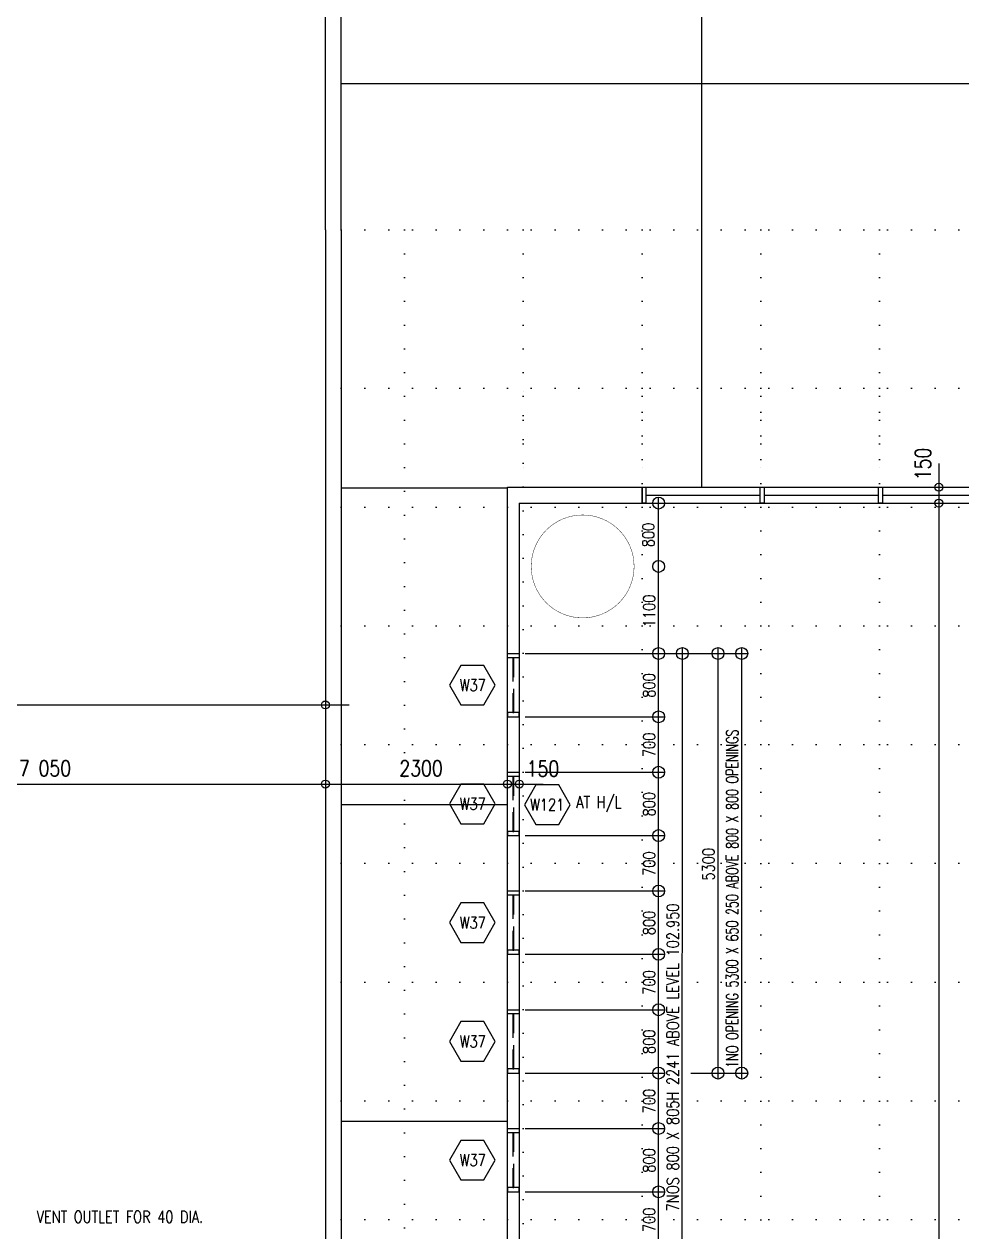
# Model space of a CAD drawing. Header units: millimetres. Extents: x -164841 to 156300, y -101000 to 60475.
# Drawn here: x -73056 to -61210, y -30906 to -15650 of the extents above; entities that cross this region are included whole.
import ezdxf

# ---------------------------------------------------------------- set-up
doc = ezdxf.new("R2010")
doc.units = ezdxf.units.MM
doc.header["$LTSCALE"] = 1200
for name, pattern in [('s1103a$0$DASHDOT', [1, 0.5, -0.25, 0, -0.25]), ('s1103a$0$DOT', [0.25, 0, -0.25]), ('s1103a$0$HIDDEN', [0.375, 0.25, -0.125])]:
    doc.linetypes.add(name, pattern=pattern)
for name, color, linetype in [('s1103a$0$12', 7, 'Continuous'), ('s1103a$0$20', 7, 'Continuous'), ('s1103a$0$23', 7, 'Continuous'), ('s1103a$0$24', 7, 'Continuous'), ('s1103a$0$4', 7, 'Continuous'), ('s1103a$0$6', 7, 'Continuous'), ('s1103a$0$7', 7, 'Continuous'), ('s2103a$0$23', 7, 'Continuous'), ('s2103a$0$7', 7, 'Continuous')]:
    doc.layers.add(name, color=color, linetype=linetype)
doc.styles.add('s1103a$0$STANDARD', font='SIMPLEX')

# ---------------------------------------------------------------- blocks, each defined once
blk = doc.blocks.new('s1103a$0$WINMK')
at = {"layer": 's1103a$0$24', "color": 14, "linetype": 'Continuous'}
blk.add_lwpolyline([(0.1443, 0.25), (-0.1443, 0.25), (-0.2887, 0), (-0.1443, -0.25), (0.1443, -0.25), (0.2887, 0)], close=True, dxfattribs=at)
at = {"layer": 's1103a$0$24', "color": 14, "linetype": 'Continuous', "style": 's1103a$0$STANDARD', "width": 0.8}
blk.add_attdef('TAG1', (-0.1587, -0.075), '', height=0.15, dxfattribs=at)
blk = doc.blocks.new('s1103a$0$WINMK4')
at = {"layer": 's1103a$0$24', "color": 3, "linetype": 'Continuous'}
blk.add_lwpolyline([(0.1443, 0.25), (-0.1443, 0.25), (-0.2887, 0), (-0.1443, -0.25), (0.1443, -0.25), (0.2887, 0)], close=True, dxfattribs=at)
at = {"layer": 's1103a$0$24', "color": 3, "linetype": 'Continuous', "style": 's1103a$0$STANDARD', "width": 0.8}
for tag, p in [('TAG1', (-0.2182, -0.075)), ('TAG2', (-0.0396, -0.22))]:
    blk.add_attdef(tag, p, '', height=0.15, dxfattribs=at)
blk = doc.blocks.new('s1103a')
at = {"layer": 's1103a$0$12', "color": 2, "linetype": 'Continuous'}
for p, q in [((-61500, -21200), (-61500, -44700)), ((-128001, -24250), (-68951, -24250)), ((-128001, -25250), (-66500, -25250))]:
    blk.add_line(p, q, dxfattribs=at)
at = {"layer": 's1103a$0$12', "color": 14, "linetype": 'Continuous'}
for p, q in [((-65040, -33542), (-65040, -21632)), ((-66725, -23600), (-63915, -23600)), ((-64742, -33475), (-64740, -23525)), ((-64290, -28975), (-64290, -23525)), ((-63990, -28975), (-63990, -23525)), ((-66725, -24400), (-64965, -24400)), ((-66725, -25100), (-64965, -25100)), ((-66725, -25900), (-64965, -25900)), ((-66725, -26600), (-64965, -26600)), ((-66725, -27400), (-64965, -27400)), ((-66725, -28100), (-64965, -28100)), ((-66725, -28900), (-64965, -28900)), ((-64632, -28900), (-64215, -28900)), ((-64215, -28900), (-63915, -28900)), ((-66725, -29600), (-64965, -29600)), ((-66725, -30400), (-64965, -30400))]:
    blk.add_line(p, q, dxfattribs=at)
at = {"layer": 's1103a$0$12', "color": 2, "linetype": 'Continuous'}
for centre in [(-61500, -21500), (-61500, -21700), (-69250, -24250), (-69250, -25250), (-66950, -25250), (-66800, -25250)]:
    blk.add_circle(centre, 50, dxfattribs=at)
at = {"layer": 's1103a$0$12', "color": 14, "linetype": 'Continuous'}
for centre in [(-65040, -21700), (-65040, -22500), (-65040, -23600), (-65040, -23600), (-64740, -23600), (-64290, -23600), (-63990, -23600), (-65040, -24400), (-65040, -25100), (-65040, -25900), (-65040, -26600), (-65040, -27400), (-65040, -28100), (-65040, -28900), (-64290, -28900), (-63990, -28900), (-65040, -29600), (-65040, -30400)]:
    blk.add_circle(centre, 75, dxfattribs=at)
at = {"layer": 's1103a$0$20'}
for p, q in [((-66950, -21500), (-54750, -21500)), ((-65200, -21600), (-63757, -21600)), ((-63707, -21600), (-62264, -21600)), ((-62214, -21600), (-60771, -21600)), ((-66800, -21700), (-54750, -21700))]:
    blk.add_line(p, q, dxfattribs=at)
at = {"layer": 's1103a$0$20', "color": 14, "linetype": 'Continuous'}
for p, q in [((-66950, -38600), (-66950, -21500)), ((-65250, -21500), (-65250, -21700)), ((-66800, -21700), (-66800, -38800))]:
    blk.add_line(p, q, dxfattribs=at)
at = {"layer": 's1103a$0$20', "color": 14, "linetype": 'Continuous', "const_width": 5}
for points in [[(-66950, -38600), (-66950, -21500)], [(-66950, -21500), (-30302, -21500)], [(-66800, -21700), (-66800, -38800)]]:
    blk.add_lwpolyline(points, dxfattribs=at)
at = {"layer": 's1103a$0$20'}
for points in [[(-65250, -21700), (-65250, -21500), (-65200, -21500), (-65200, -21700)], [(-63757, -21700), (-63757, -21500), (-63707, -21500), (-63707, -21700)], [(-62264, -21700), (-62264, -21500), (-62214, -21500), (-62214, -21700)]]:
    blk.add_lwpolyline(points, close=True, dxfattribs=at)
at = {"layer": 's1103a$0$23', "color": 14, "linetype": 'Continuous'}
for points in [[(-69050, -18250), (-69050, -32500), (-73150, -32500)], [(-69250, -18250), (-69250, -32300), (-73150, -32300)]]:
    blk.add_lwpolyline(points, dxfattribs=at)
at = {"layer": 's1103a$0$23', "color": 14, "linetype": 's1103a$0$HIDDEN'}
for points in [[(-66950, -23600), (-66800, -23600), (-66800, -23653), (-66950, -23653)], [(-66950, -23600), (-66800, -23600), (-66800, -23653), (-66950, -23653)], [(-66880, -24347), (-66870, -24347), (-66870, -23653), (-66880, -23653)], [(-66880, -24347), (-66870, -24347), (-66870, -23653), (-66880, -23653)], [(-66950, -24400), (-66800, -24400), (-66800, -24347), (-66950, -24347)], [(-66950, -24400), (-66800, -24400), (-66800, -24347), (-66950, -24347)], [(-66950, -25100), (-66800, -25100), (-66800, -25153), (-66950, -25153)], [(-66950, -25100), (-66800, -25100), (-66800, -25153), (-66950, -25153)], [(-66880, -25847), (-66870, -25847), (-66870, -25153), (-66880, -25153)], [(-66880, -25847), (-66870, -25847), (-66870, -25153), (-66880, -25153)], [(-66950, -25900), (-66800, -25900), (-66800, -25847), (-66950, -25847)], [(-66950, -25900), (-66800, -25900), (-66800, -25847), (-66950, -25847)], [(-66950, -26600), (-66800, -26600), (-66800, -26653), (-66950, -26653)], [(-66950, -26600), (-66800, -26600), (-66800, -26653), (-66950, -26653)], [(-66880, -27347), (-66870, -27347), (-66870, -26653), (-66880, -26653)], [(-66880, -27347), (-66870, -27347), (-66870, -26653), (-66880, -26653)], [(-66950, -27400), (-66800, -27400), (-66800, -27347), (-66950, -27347)], [(-66950, -27400), (-66800, -27400), (-66800, -27347), (-66950, -27347)], [(-66950, -28100), (-66800, -28100), (-66800, -28153), (-66950, -28153)], [(-66950, -28100), (-66800, -28100), (-66800, -28153), (-66950, -28153)], [(-66880, -28847), (-66870, -28847), (-66870, -28153), (-66880, -28153)], [(-66880, -28847), (-66870, -28847), (-66870, -28153), (-66880, -28153)], [(-66950, -28900), (-66800, -28900), (-66800, -28847), (-66950, -28847)], [(-66950, -28900), (-66800, -28900), (-66800, -28847), (-66950, -28847)], [(-66950, -29600), (-66800, -29600), (-66800, -29653), (-66950, -29653)], [(-66950, -29600), (-66800, -29600), (-66800, -29653), (-66950, -29653)], [(-66880, -30347), (-66870, -30347), (-66870, -29653), (-66880, -29653)], [(-66880, -30347), (-66870, -30347), (-66870, -29653), (-66880, -29653)], [(-66950, -30400), (-66800, -30400), (-66800, -30347), (-66950, -30347)], [(-66950, -30400), (-66800, -30400), (-66800, -30347), (-66950, -30347)]]:
    blk.add_lwpolyline(points, close=True, dxfattribs=at)
at = {"layer": 's1103a$0$4', "color": 7, "linetype": 's1103a$0$DOT'}
for p, q in [((-69050, -18250), (-6500, -18250)), ((-68250, -18250), (-68250, -59382)), ((-66750, -18250), (-66750, -21500)), ((-65250, -18250), (-65250, -21500)), ((-63750, -18250), (-63750, -21500)), ((-62250, -18250), (-62250, -21500)), ((-69050, -20250), (-6500, -20250)), ((-66750, -58408), (-66750, -20250)), ((-65250, -20250), (-65250, -57434)), ((-63750, -20250), (-63750, -56460)), ((-62250, -20250), (-62250, -55485)), ((-69050, -21750), (-27750, -21750)), ((-69050, -23250), (-41200, -23250)), ((-69050, -24750), (-41200, -24750)), ((-69050, -26250), (-41200, -26250)), ((-69050, -27750), (-41200, -27750)), ((-69050, -29250), (-41250, -29250)), ((-69050, -30750), (-41200, -30750))]:
    blk.add_line(p, q, dxfattribs=at)
at = {"layer": 's1103a$0$6', "color": 14, "linetype": 'Continuous', "const_width": 5}
blk.add_lwpolyline([(-65350, -22500, 1), (-66650, -22500, 1)], format="xyb", close=True, dxfattribs=at)
blk.add_lwpolyline([(-65350, -22500, 1), (-66650, -22500, 1)], format="xyb", close=True, dxfattribs=at)
blk.add_lwpolyline([(-65350, -22500, 1), (-66650, -22500, 1)], format="xyb", close=True, dxfattribs=at)
at = {"layer": 's1103a$0$7', "linetype": 'Continuous'}
blk.add_line((-64500, -18250), (-64500, -21500), dxfattribs=at)
at = {"layer": 's1103a$0$7', "color": 4, "linetype": 'Continuous'}
for p, q in [((-69050, -21507), (-66950, -21507)), ((-69050, -25507), (-66950, -25507)), ((-69050, -29507), (-66950, -29507))]:
    blk.add_line(p, q, dxfattribs=at)
at = {"xscale": 999.9979999999999, "yscale": 999.9979999999999, "zscale": 1000}
for name, p, values in [('s1103a$0$WINMK', (-67394, -24000), {'TAG1': 'W37'}), ('s1103a$0$WINMK', (-67394, -25500), {'TAG1': 'W37'}), ('s1103a$0$WINMK4', (-66446, -25510), {'TAG1': 'W121'}), ('s1103a$0$WINMK', (-67394, -27000), {'TAG1': 'W37'}), ('s1103a$0$WINMK', (-67394, -28500), {'TAG1': 'W37'}), ('s1103a$0$WINMK', (-67394, -30000), {'TAG1': 'W37'})]:
    blk.add_blockref(name, p, dxfattribs=at).add_auto_attribs(values)
at = {"layer": 's1103a$0$12', "color": 2, "linetype": 'Continuous', "style": 's1103a$0$STANDARD', "width": 0.8}
blk.add_text('150', height=200, rotation=90, dxfattribs=at).set_placement((-61600, -21412))
at = {"layer": 's1103a$0$12', "color": 14, "linetype": 's1103a$0$HIDDEN', "style": 's1103a$0$STANDARD', "width": 0.8}
blk.add_text('800', height=150, rotation=90, dxfattribs=at).set_placement((-65095, -22257))
at = {"layer": 's1103a$0$12', "color": 14, "linetype": 'Continuous', "style": 's1103a$0$STANDARD'}
for s, width, p in [('1100', 0.8, (-65085, -23268)), ('800', 0.8, (-65085, -24159)), ('700', 0.8, (-65085, -24909)), ('1NO OPENING 5300 X 650 250 ABOVE 800 X 800 OPENINGS', 0.684, (-64035, -28834)), ('800', 0.8, (-65085, -25659)), ('5300', 0.8, (-64335, -26468)), ('700', 0.8, (-65085, -26409)), ('800', 0.8, (-65085, -27159)), ('700', 0.8, (-65085, -27909)), ('800', 0.8, (-65085, -28659)), ('700', 0.8, (-65085, -29409)), ('800', 0.8, (-65085, -30159)), ('700', 0.8, (-65085, -30909))]:
    blk.add_text(s, height=150, rotation=90, dxfattribs=dict(at, width=width)).set_placement(p)
at = {"layer": 's1103a$0$12', "color": 2, "linetype": 's1103a$0$DASHDOT', "style": 's1103a$0$STANDARD', "width": 0.8}
for s, p in [('7 050', (-73121, -25150)), ('2300', (-68316, -25150))]:
    blk.add_text(s, height=200, dxfattribs=at).set_placement(p)
at = {"layer": 's1103a$0$12', "color": 2, "linetype": 's1103a$0$HIDDEN', "style": 's1103a$0$STANDARD', "width": 0.8}
blk.add_text('150', height=200, dxfattribs=at).set_placement((-66707, -25154))
at = {"layer": 's1103a$0$12', "color": 3, "linetype": 'Continuous', "style": 's1103a$0$STANDARD', "width": 0.8}
blk.add_text('7NOS 800 X 805H 2241 ABOVE LEVEL 102.950', height=150, rotation=90, dxfattribs=at).set_placement((-64785, -30646))
blk.add_text('VENT OUTLET FOR 40 DIA.', height=150, dxfattribs=at).set_placement((-72898, -30791))
at = {"layer": 's1103a$0$24', "color": 3, "linetype": 's1103a$0$HIDDEN', "style": 's1103a$0$STANDARD', "width": 0.8}
blk.add_text('AT H/L', height=150, dxfattribs=at).set_placement((-66081, -25554))

msp = doc.modelspace()

# ---------------------------------------------------------------- linework, layer by layer
at = {"layer": 's2103a$0$23', "color": 2, "linetype": 'Continuous'}
for p, q in [((-69050, -18250), (-69050, -7107)), ((-69250, -18250), (-69250, -7232))]:
    msp.add_line(p, q, dxfattribs=at)
at = {"layer": 's2103a$0$7', "color": 4, "linetype": 'Continuous'}
for p, q in [((-64500, 11600), (-64500, -18250)), ((-69050, -16400), (-53200, -16400))]:
    msp.add_line(p, q, dxfattribs=at)

# ---------------------------------------------------------------- block references
msp.add_blockref('s1103a', (0, 0))

doc.saveas('drawing.dxf')
